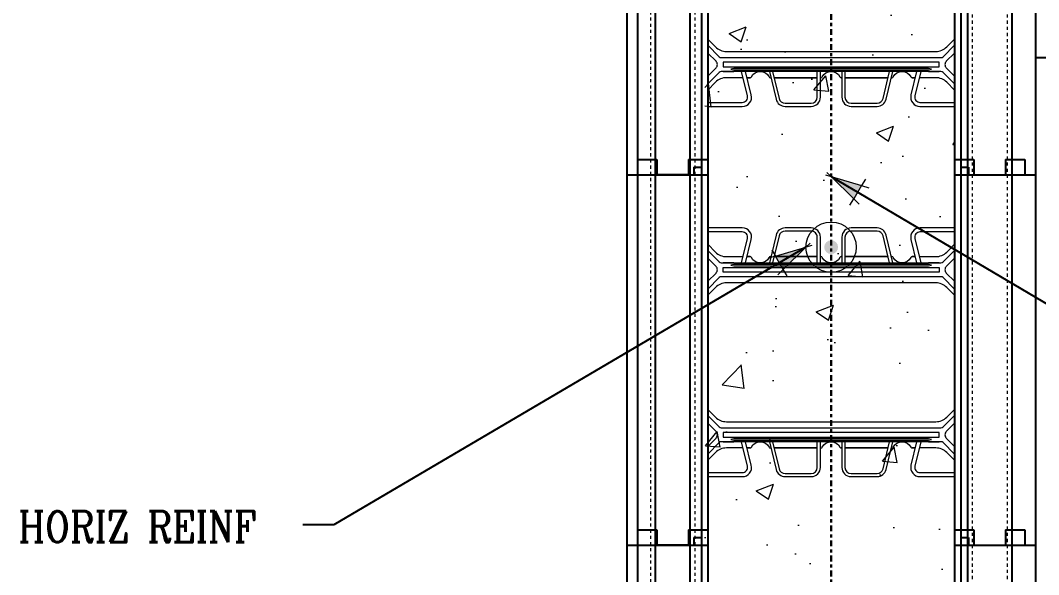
# Model space of a CAD drawing. Header units: inches. Extents: x -106.5 to -32.3, y 209.8 to 294.3.
# Drawn here: x -102.32 to -69.32, y 243.86 to 261.83 of the extents above; entities that cross this region are included whole.
import ezdxf

# ---------------------------------------------------------------- set-up
doc = ezdxf.new("R2010")
doc.units = ezdxf.units.IN
doc.header["$MEASUREMENT"] = 0
for name, pattern in [('CENTER', [2, 1.25, -0.25, 0.25, -0.25]), ('DASHED2', [0.375, 0.25, -0.125]), ('HIDDEN', [0.375, 0.25, -0.125])]:
    doc.linetypes.add(name, pattern=pattern)
for name, color, linetype, lineweight in [('A2 Hatch', 8, 'Continuous', 9), ('DETAILS', 7, 'Continuous', 13), ('DIM', 3, 'Continuous', 13), ('REBAR', 2, 'CENTER', 30)]:
    doc.layers.add(name, color=color, linetype=linetype, lineweight=lineweight)
doc.styles.add('ARCTEXT', font='arctext.shx', dxfattribs={"width": 0.85})
doc.styles.add('RomanC', font='romanc.shx', dxfattribs={"width": 0.85, "height": 5})
doc.dimstyles.new('ARCTEXT1-4', dxfattribs={"dimtxt": 4, "dimasz": 2, "dimexe": 2, "dimexo": 2, "dimgap": 2, "dimtad": 1, "dimdec": 4, "dimzin": 3, "dimdsep": 46, "dimlunit": 4, "dimtxsty": 'ARCTEXT', "dimblk": 'ARCHTICK', "dimcen": 2, "dimaunit": 1, "dimadec": 0, "dimazin": 0, "dimtfac": 1, "dimtdec": 4, "dimtmove": 2, "dimatfit": 3, "dimldrblk": 'arrow', "dimfxl": 0, "dimtolj": 1, "dimtzin": 0, "dimarcsym": 0})

# ---------------------------------------------------------------- blocks, each defined once
blk = doc.blocks.new('_ArchTick')
at = {"color": 0, "linetype": 'ByBlock', "const_width": 0.15}
blk.add_lwpolyline([(-0.5, -0.5), (0.5, 0.5)], dxfattribs=at)
blk = doc.blocks.new('arrow')
at = {"layer": 'DIM'}
blk.add_hatch(color=253, dxfattribs=at).paths.add_polyline_path([(-2, 0.5), (-2, -0.5), (0, 0)])
at = {"layer": 'DIM', "lineweight": 9}
for points in [[(-2, 0.9831764405007561), (-2, 0.5), (-2.46875, 0.6171875)], [(0.3742552490839444, 0.0935638122700766), (0, 0)], [(0.3742552490839444, -0.0935638122700766), (0, 0)], [(-2, -0.9831764405007561), (-2, -0.5), (-2.46875, -0.6171875)]]:
    blk.add_lwpolyline(points, dxfattribs=at)
at = {"layer": 'DIM', "lineweight": 15}
blk.add_lwpolyline([(0, 0), (-2, -0.5), (-2, 0.5), (0, 0)], dxfattribs=at)

msp = doc.modelspace()

# ---------------------------------------------------------------- hatches: boundary and pattern name
at = {"layer": 'A2 Hatch', "ltscale": 0.15}
h = msp.add_hatch(dxfattribs=at)
h.set_pattern_fill('AR-CONC', color=256, scale=0.8, style=0)
h.set_pattern_definition([(49.99999999999999, (-6462.453448994974, 1641.199042429756), (5.738081460806028, -0.5020170798607609), [0.6000000000000001, -6.600000000000001]), (355, (-6462.453448994974, 1641.199042429756), (-1.110010668904, 6.017537069600095), [0.48, -5.28]), (100.4514, (-6461.975275554973, 1641.157207709756), (4.628075053712172, 5.515516336487629), [0.5099215199999998, -5.609136895999997]), (46.18420000000001, (-6462.453448994974, 1642.799042429756), (8.537928389005156, -1.324152114632145), [0.9, -9.9]), (96.6356, (-6461.741955034973, 1642.688695973756), (7.477301644389627, 7.792942967203534), [0.7648823039999996, -8.413703999999994]), (351.1842, (-6462.453448994974, 1642.799042429756), (7.477295561069018, 7.792948807402597), [0.7200000000000001, -7.920000000000001]), (21, (-6461.653448994974, 1642.399042429756), (4.775256416947694, -3.220951125322711), [0.6000000000000001, -6.600000000000001]), (326.0000000000001, (-6461.653448994974, 1642.399042429756), (1.946522655372654, 5.801200360374825), [0.48, -5.28]), (71.4514, (-6461.255511130974, 1642.130629581756), (6.72178102865192, 2.580243973679619), [0.5099215200000001, -5.609136896]), (37.50000000000001, (-6462.453448994974, 1641.199042429756), (0.09727884253832536, 2.663150830650492), [0, -5.216, 0, -5.36, 0, -5.300000000000001]), (7.499999999999999, (-6462.453448994974, 1641.199042429756), (2.104556299537189, 3.155293695058882), [0, -3.056, 0, -5.096, 0, -2.02]), (327.5, (-6464.237448994974, 1641.199042429756), (4.270579489379273, -0.1804389738750384), [0, -2, 0, -6.24, 0, -8.28]), (317.5, (-6465.037448994974, 1641.199042429756), (4.66548935473909, 0.8008398586585411), [0, -2.6, 0, -4.144, 0, -5.88])])
h.paths.add_polyline_path([(-78.04227284207633, 291.1512644696313), (-80.02869239595935, 290.4775849239045), (-80.22869239595826, 233.4617929078313), (-77.35873194336824, 234.4351188349624), (-78.29477496016813, 237.1951464529052), (-73.6985808824557, 232.5989523751923), (-74.63462389925559, 235.3589799931351), (-72.02869239595753, 236.2427624488132), (-72.03298968345558, 268.8246777399522), (-74.03298968345558, 268.8246777399504), (-74.0329896834574, 292.5109832922276), (-75.3181647979655, 292.075125627804), (-74.38212178116379, 289.3150980098608), (-78.97831585887621, 293.9112920875737)])
h = msp.add_hatch(color=256, dxfattribs=at)
edge = h.paths.add_edge_path()
edge.add_arc((-76.04458326327773, 254.4759925114572), 0.2243383222039483, 0, 360)

# ---------------------------------------------------------------- linework, layer by layer
at = {"color": 1}
for p, q in [((-82.31958326327737, 269.3192884694649), (-82.31958326327737, 256.8192884694649)), ((-81.74458326327664, 269.3192884694649), (-81.74458326327664, 256.8192884694649)), ((-80.61958326327664, 269.3192884694649), (-80.61958326327664, 256.8192884694649)), ((-80.04458326327773, 269.3192884694649), (-80.04458326327773, 256.8192884694649)), ((-72.04458326327773, 269.3192884694649), (-72.04458326327773, 256.8192884694649)), ((-80.24458326327846, 269.0692884694649), (-80.24458326327846, 256.8192884694649)), ((-71.844583263277, 269.0692884694649), (-71.844583263277, 256.8192884694649)), ((-82.66958326327773, 268.8192884694649), (-82.66958326327773, 256.8192884694649)), ((-71.62958326327686, 268.8192884694649), (-71.62958326327686, 256.8192884694649)), ((-70.18458326327715, 268.8192884694649), (-70.18458326327715, 256.8192884694649)), ((-69.41958326327773, 268.8192884694649), (-69.41958326327773, 256.8192884694649)), ((-82.31958326327737, 257.3192884694649), (-81.69458326327737, 257.3192884694649)), ((-82.31958326327737, 257.3192884694649), (-82.31958326327737, 244.8192884694649)), ((-81.74458326327664, 257.3192884694649), (-81.74458326327664, 244.8192884694649)), ((-81.69458326327737, 257.3192884694649), (-81.69458326327737, 256.8192884694649)), ((-80.66958326327773, 257.3192884694649), (-80.66958326327955, 256.8192884694649)), ((-80.66958326327955, 257.3192884694649), (-80.04458326327955, 257.3192884694649)), ((-80.61958326327664, 257.3192884694649), (-80.61958326327664, 244.8192884694649)), ((-80.04458326327773, 257.3192884694649), (-80.04458326327773, 244.8192884694649)), ((-72.04458326327773, 257.3192884694649), (-72.04458326327773, 244.8192884694649)), ((-72.04458326327773, 257.3192884694649), (-71.41958326327773, 257.3192884694649)), ((-71.41958326327773, 257.3192884694649), (-71.41958326327773, 256.8192884694649)), ((-70.3945832632781, 257.3192884694649), (-70.3945832632781, 256.8192884694649)), ((-70.3945832632781, 257.3192884694649), (-69.7695832632781, 257.3192884694649)), ((-69.7695832632781, 257.3192884694649), (-69.7695832632781, 256.8192884694649)), ((-82.66958326327773, 256.8192884694649), (-80.04458326327773, 256.8192884694649)), ((-82.66958326327773, 256.8192884694649), (-82.66958326327773, 244.8192884694649)), ((-82.66958326327773, 256.8192884694649), (-80.49458326327664, 256.8192884694649)), ((-80.61958326327664, 256.8192884694649), (-81.74458326327846, 256.8192884694649)), ((-80.49458326327846, 257.0692884694649), (-80.49458326327846, 256.8192884694649)), ((-80.49458326327846, 257.0692884694649), (-80.24458326327846, 257.0692884694649)), ((-80.24458326327846, 257.0692884694649), (-80.24458326327846, 244.8192884694649)), ((-80.24458326327846, 256.8192884694649), (-80.04458326327955, 256.8192884694649)), ((-72.04458326327591, 256.8192884694649), (-69.41958326327773, 256.8192884694649)), ((-72.04458326327773, 256.8192884694649), (-71.844583263277, 256.8192884694649)), ((-71.844583263277, 257.0692884694649), (-71.844583263277, 244.8192884694649)), ((-71.844583263277, 257.0692884694649), (-71.594583263277, 257.0692884694649)), ((-71.62958326327686, 256.8192884694649), (-69.41958326327773, 256.8192884694649)), ((-71.62958326327686, 256.8192884694649), (-71.62958326327686, 244.8192884694649)), ((-71.594583263277, 257.0692884694649), (-71.594583263277, 256.8192884694649)), ((-70.18458326327715, 256.8192884694649), (-70.18458326327715, 244.8192884694649)), ((-69.41958326327773, 256.8192884694649), (-69.41958326327773, 244.8192884694649)), ((-82.31958326327737, 245.3192884694649), (-81.69458326327737, 245.3192884694649)), ((-82.31958326327737, 245.3192884694649), (-82.31958326327737, 232.9646468282676)), ((-81.74458326327664, 245.3192884694649), (-81.74458326327664, 233.1596538387634)), ((-81.69458326327737, 245.3192884694649), (-81.69458326327737, 244.8192884694649)), ((-80.66958326327773, 245.3192884694649), (-80.66958326327955, 244.8192884694649)), ((-80.66958326327955, 245.3192884694649), (-80.04458326327955, 245.3192884694649)), ((-80.61958326327664, 245.3192884694649), (-80.61958326327664, 233.329225152238)), ((-80.04458326327773, 245.3192884694649), (-80.04458326327773, 233.5242321627338)), ((-72.04458326327773, 245.3192884694649), (-72.04458326327773, 236.2373731783259)), ((-72.04458326327773, 245.3192884694649), (-71.41958326327773, 245.3192884694649)), ((-71.41958326327773, 245.3192884694649), (-71.41958326327773, 244.8192884694649)), ((-70.3945832632781, 245.3192884694649), (-70.3945832632781, 244.8192884694649)), ((-70.3945832632781, 245.3192884694649), (-69.7695832632781, 245.3192884694649)), ((-69.7695832632781, 245.3192884694649), (-69.7695832632781, 244.8192884694649)), ((-80.49458326327846, 245.0692884694649), (-80.49458326327846, 244.8192884694649)), ((-80.49458326327846, 245.0692884694649), (-80.24458326327846, 245.0692884694649)), ((-80.24458326327846, 245.0692884694649), (-80.24458326327664, 233.456403637344)), ((-71.844583263277, 245.0692884694649), (-71.844583263277, 236.3052017037157)), ((-71.844583263277, 245.0692884694649), (-71.594583263277, 245.0692884694649)), ((-71.594583263277, 245.0692884694649), (-71.594583263277, 244.8192884694649)), ((-82.66958326327773, 244.8192884694649), (-80.04458326327773, 244.8192884694649)), ((-82.66958326327773, 244.8192884694649), (-82.66958326327773, 232.8459469088357)), ((-82.66958326327773, 244.8192884694649), (-80.49458326327664, 244.8192884694649)), ((-80.61958326327664, 244.8192884694649), (-81.74458326327846, 244.8192884694649)), ((-80.24458326327846, 244.8192884694649), (-80.04458326327955, 244.8192884694649)), ((-72.04458326327591, 244.8192884694649), (-69.41958326327773, 244.8192884694649)), ((-72.04458326327773, 244.8192884694649), (-71.844583263277, 244.8192884694649)), ((-71.62958326327686, 244.8192884694649), (-69.41958326327773, 244.8192884694649)), ((-71.62958326327686, 244.8192884694649), (-71.62958326327686, 236.3781173685097)), ((-70.18458326327715, 244.8192884694649), (-70.18458326327715, 236.6562143226083)), ((-69.41958326327773, 244.8192884694649), (-69.41958326327591, 236.915658432224))]:
    msp.add_line(p, q, dxfattribs=at)
at = {"ltscale": 0.15}
for p, q in [((-69.41958326327773, 260.6192884694647), (-67.03958326327853, 260.6192884694647)), ((-81.69458326327737, 256.8192884694649), (-80.66958326327773, 256.8192884694649)), ((-81.69458326327737, 244.8192884694649), (-80.66958326327773, 244.8192884694649))]:
    msp.add_line(p, q, dxfattribs=at)
at = {"color": 1, "linetype": 'HIDDEN', "ltscale": 0.02}
for p, q in [((-82.31958326327737, 257.3192884694649), (-81.69458326327737, 257.3192884694649)), ((-81.69458326327737, 257.3192884694649), (-81.69458326327737, 256.8192884694649)), ((-80.66958326327773, 257.3192884694649), (-80.66958326327955, 256.8192884694649)), ((-80.66958326327955, 257.3192884694649), (-80.04458326327955, 257.3192884694649)), ((-72.04458326327591, 257.3192884694649), (-71.41958326327591, 257.3192884694649)), ((-71.41958326327591, 257.3192884694654), (-71.41958326327591, 256.8192884694649)), ((-70.39458326327446, 257.3192884694649), (-70.39458326327446, 256.8192884694649)), ((-70.39458326327446, 257.3192884694649), (-69.76958326327446, 257.3192884694649)), ((-69.76958326327446, 257.3192884694649), (-69.76958326327446, 256.8192884694649)), ((-82.31958326327737, 245.3192884694649), (-81.69458326327737, 245.3192884694649)), ((-81.69458326327737, 245.3192884694649), (-81.69458326327737, 244.8192884694649)), ((-80.66958326327773, 245.3192884694649), (-80.66958326327955, 244.8192884694649)), ((-80.66958326327955, 245.3192884694649), (-80.04458326327955, 245.3192884694649)), ((-72.04458326327591, 245.3192884694649), (-71.41958326327591, 245.3192884694649)), ((-71.41958326327591, 245.3192884694654), (-71.41958326327591, 244.8192884694649)), ((-70.39458326327446, 245.3192884694649), (-70.39458326327446, 244.8192884694649)), ((-70.39458326327446, 245.3192884694649), (-69.76958326327446, 245.3192884694649)), ((-69.76958326327446, 245.3192884694649), (-69.76958326327446, 244.8192884694649))]:
    msp.add_line(p, q, dxfattribs=at)
at = {"layer": 'A2 Hatch', "linetype": 'DASHED2', "ltscale": 0.15}
for p, q in [((-81.90458326327831, 269.3192884694649), (-81.90458326327831, 256.8192884694649)), ((-80.4595832632786, 269.3192884694649), (-80.45958326327678, 256.8192884694649)), ((-71.469583263277, 268.8192884694649), (-71.469583263277, 256.8192884694649)), ((-70.344583263277, 268.8192884694649), (-70.344583263277, 256.8192884694649)), ((-81.90458326327831, 257.3192884694649), (-81.90458326327831, 244.8192884694649)), ((-80.4595832632786, 257.3192884694649), (-80.45958326327678, 244.8192884694649)), ((-71.469583263277, 256.8192884694649), (-71.469583263277, 244.8192884694649)), ((-70.344583263277, 256.8192884694649), (-70.344583263277, 244.8192884694649)), ((-81.90458326327831, 245.3192884694649), (-81.90458326327831, 233.1053910184519)), ((-80.4595832632786, 245.3192884694649), (-80.4595832632786, 233.38348797255)), ((-71.469583263277, 244.8192884694649), (-71.469583263277, 236.4323801888217)), ((-70.344583263277, 244.8192884694649), (-70.344583263277, 236.6019515022963))]:
    msp.add_line(p, q, dxfattribs=at)
at = {"layer": 'A2 Hatch', "ltscale": 0.15}
msp.add_circle((-76.04458326327773, 254.4759925114572), 0.8157720410317779, dxfattribs=at)
at = {"layer": 'DETAILS', "color": 6, "lineweight": 20}
for points in [[(-80.04458326327773, 261.2186569614755), (-79.79166138066836, 260.9657350788693, 0.1989123673777967), (-79.43810799007775, 260.8192884694649), (-76.04458326327591, 260.8192884694649), (-72.65105853647589, 260.8192884694649, 0.1989123673777968), (-72.29750514588528, 260.9657350788693), (-72.04458326327773, 261.2186569614728)], [(-80.04458326327773, 261.0186569614762), (-79.67450409314375, 260.6485777913458, 0.1989123673781765), (-79.60379341502636, 260.6192884694651), (-76.04458326327591, 260.6192884694651), (-72.4853731115291, 260.6192884694651, 0.1989123673781768), (-72.41466243340989, 260.6485777913458), (-72.04458326327773, 261.0186569614743)], [(-80.04458326327773, 260.0199199774502), (-79.77628078844106, 260.2882224522868, 0.4142135623745726), (-79.77628078844106, 260.5003544866436), (-80.04458326327773, 260.7686569614789)], [(-72.04458326327773, 260.7686569614771), (-72.31288573811258, 260.5003544866436, 0.4142135623745726), (-72.31288573811258, 260.2882224522868), (-72.04458326327773, 260.0199199774524)], [(-76.37466072701869, 259.969288469465, 0.279322065306064), (-76.33034049028907, 259.996142914285, -0.2793220653060734), (-76.04458326327773, 260.1692884694648), (-79.60379341502636, 260.1692884694648, 0.1989123673782988), (-79.67450409314375, 260.1399991475837), (-80.04458326327773, 259.7699199774529)], [(-80.04458326327773, 259.1692884694648), (-78.9238831304902, 259.1692884694648, 0.4853378929632635), (-78.7586192677191, 259.3791363760856), (-78.94913827354145, 260.1692884694648), (-79.54521477126224, 260.1692884694648), (-79.29521477126224, 260.1692884694648), (-79.19521477126187, 260.1692884694648)], [(-80.04458326327773, 259.0392884694647), (-78.9238831304902, 259.0392884694647, 0.4853378929632635), (-78.63224101971724, 259.4096083046784), (-78.81541272925466, 260.1692884694648)], [(-78.6740200550467, 259.969288469465), (-78.76718935367359, 259.969288469465), (-78.6740200550467, 259.969288469465, 0.2793220653054725), (-78.62969981831708, 259.996142914285, -0.6059183769079624), (-78.05818536333578, 259.9961429147861, 0.279322065306064), (-78.01386512756659, 259.969288469465)], [(-78.0439192045215, 260.1692884694648), (-77.82683689674383, 259.268968634251, 0.3464949689054692), (-77.53519478597087, 259.0392884694647), (-76.69283002564413, 259.0392884694647, 0.414213562373095), (-76.39283002564304, 259.3392884694649), (-76.39283002564304, 260.1692884694648)], [(-77.94105340122411, 260.1692884694648), (-77.7296228598189, 259.2924085793225, 0.3464949689054692), (-77.53519478597087, 259.1392884694646), (-76.69283002564413, 259.1392884694651, 0.414213562373095), (-76.4928300256434, 259.3392884694649), (-76.4928300256434, 260.1692884694648)], [(-72.04458326327773, 259.7699199774552), (-72.41466243340989, 260.1399991475837, 0.1989123673782988), (-72.4853731115291, 260.1692884694648), (-76.04458326327591, 260.1692884694653, -0.2793220653060733), (-75.75882603530596, 259.9961429147861, 0.279322065306064), (-75.71450579953677, 259.969288469465)], [(-75.6963365009106, 260.1692884694648), (-75.6963365009106, 259.3392884694649, 0.414213562373095), (-75.39633650091133, 259.0392884694647), (-74.55397174058277, 259.0392884694647, 0.3464949689054693), (-74.26232962981163, 259.268968634251), (-74.04524732203214, 260.1692884694648)], [(-75.59633650091206, 260.1692884694648), (-75.59633650091024, 259.3392884694649, 0.414213562373095), (-75.39633650091133, 259.1392884694651), (-74.55397174058277, 259.1392884694651, 0.3464949689054693), (-74.35954366673474, 259.2924085793225), (-74.14811312533135, 260.1692884694648)], [(-74.07530139898705, 259.969288469465, 0.279322065306064), (-74.03098116225743, 259.996142914285, -0.6059183769079624), (-73.45946670727614, 259.9961429147861, 0.2793220653054725), (-73.41514647150694, 259.969288469465), (-73.32197717288005, 259.969288469465), (-73.41514647150694, 259.969288469465)], [(-73.2737537973008, 260.1692884694648), (-73.4569255068364, 259.4096083046784, 0.4853378929632635), (-73.16528339606526, 259.0392884694647), (-72.04458326327773, 259.0392884694647)], [(-72.89395175529177, 260.1692884694648), (-72.7939517552914, 260.1692884694648), (-72.5439517552914, 260.1692884694648), (-73.14002825301219, 260.1692884694648), (-73.33054725883636, 259.3791363760861, 0.4853378929632635), (-73.16528339606526, 259.1692884694648), (-72.04458326327773, 259.1692884694648)], [(-78.90091489796038, 259.969288469465), (-79.43810799007593, 259.969288469465, 0.1989123673788306), (-79.79166138066836, 259.8228418600593), (-80.04458326327773, 259.5699199774513)], [(-72.04458326327773, 259.5699199774531), (-72.29750514588528, 259.8228418600593, 0.1989123673788307), (-72.6510585364777, 259.969288469465), (-73.18825162859326, 259.969288469465)], [(-78.81541272925466, 253.969288469465), (-78.63224101971724, 254.7289686342515, 0.4853378929632635), (-78.9238831304902, 255.0992884694651), (-80.04458326327955, 255.0992884694651)], [(-79.19521477126187, 253.969288469465), (-79.29521477126224, 253.969288469465), (-79.54521477126224, 253.969288469465), (-78.94913827354145, 253.969288469465), (-78.7586192677191, 254.7594405628438, 0.4853378929632635), (-78.9238831304902, 254.969288469465), (-80.04458326327955, 254.969288469465)], [(-76.39283002564304, 253.969288469465), (-76.39283002564304, 254.7992884694649, 0.414213562373095), (-76.69283002564413, 255.0992884694651), (-77.53519478597087, 255.0992884694651, 0.3464949689054692), (-77.82683689674383, 254.8696083046788), (-78.0439192045215, 253.969288469465)], [(-76.4928300256434, 253.969288469465), (-76.4928300256434, 254.7992884694649, 0.414213562373095), (-76.69283002564413, 254.9992884694647), (-77.53519478597087, 254.9992884694647, 0.3464949689054692), (-77.7296228598189, 254.8461683596074), (-77.94105340122411, 253.969288469465)], [(-74.04524732203214, 253.969288469465), (-74.26232962981163, 254.8696083046788, 0.3464949689054692), (-74.55397174058277, 255.0992884694651), (-75.39633650091133, 255.0992884694651, 0.414213562373095), (-75.6963365009106, 254.7992884694649), (-75.6963365009106, 253.969288469465)], [(-74.14811312533135, 253.969288469465), (-74.35954366673474, 254.8461683596074, 0.3464949689054692), (-74.55397174058277, 254.9992884694652), (-75.39633650091133, 254.9992884694647, 0.414213562373095), (-75.59633650091206, 254.7992884694649), (-75.59633650091206, 253.969288469465)], [(-72.04458326327773, 255.0992884694651), (-73.16528339606526, 255.0992884694651, 0.4853378929632634), (-73.4569255068364, 254.7289686342515), (-73.2737537973008, 253.969288469465)], [(-72.04458326327773, 254.969288469465), (-73.16528339606526, 254.969288469465, 0.4853378929632634), (-73.33054725883454, 254.7594405628442), (-73.14002825301219, 253.969288469465), (-72.5439517552914, 253.969288469465), (-72.7939517552914, 253.969288469465), (-72.89395175529177, 253.969288469465)], [(-80.04458326327773, 254.568656961479), (-79.79166138066836, 254.3157350788706, 0.1989123673788307), (-79.43810799007593, 254.1692884694648), (-78.90091489796038, 254.1692884694648)], [(-73.18825162859326, 254.1692884694648), (-72.6510585364777, 254.1692884694648, 0.1989123673788307), (-72.29750514588528, 254.3157350788706), (-72.04458326327955, 254.5686569614763)], [(-80.04458326327773, 254.3686569614769), (-79.67450409314375, 253.9985777913462, 0.1989123673782989), (-79.60379341502636, 253.969288469465), (-76.04458326327773, 253.9692884694645, -0.2793220653060733), (-76.33034049124768, 254.1424340241437, 0.279322065306064), (-76.37466072701869, 254.1692884694648)], [(-78.01386512756659, 254.1692884694648, 0.279322065306064), (-78.05818536429621, 254.1424340246449, -0.6059183769079624), (-78.6296998192775, 254.1424340241437, 0.2793220653054725), (-78.6740200550467, 254.1692884694648), (-78.76718935367359, 254.1692884694648), (-78.6740200550467, 254.1692884694648)], [(-75.71450579953677, 254.1692884694648, 0.279322065306064), (-75.75882603626457, 254.1424340246449, -0.2793220653060733), (-76.04458326327591, 253.969288469465), (-72.4853731115291, 253.969288469465, 0.1989123673782991), (-72.41466243340989, 253.9985777913462), (-72.04458326327955, 254.3686569614742)], [(-73.41514647150694, 254.1692884694648), (-73.32197717288005, 254.1692884694648), (-73.41514647150694, 254.1692884694648, 0.2793220653054727), (-73.45946670823656, 254.1424340246449, -0.6059183769079625), (-74.03098116321786, 254.1424340241437, 0.279322065306064), (-74.07530139898705, 254.1692884694648)], [(-80.04458326327773, 253.369919977451), (-79.77628078844106, 253.6382224522863, 0.4142135623745726), (-79.77628078844106, 253.850354486643), (-80.04458326327955, 254.1186569614801)], [(-72.04458326327955, 254.1186569614779), (-72.31288573811258, 253.850354486643, 0.4142135623745726), (-72.31288573811258, 253.6382224522863), (-72.04458326327773, 253.3699199774537)], [(-72.04458326327955, 253.119919977456), (-72.41466243340989, 253.489999147584, 0.1989123673781766), (-72.4853731115291, 253.5192884694647), (-76.04458326327773, 253.5192884694647), (-79.60379341502636, 253.5192884694647, 0.1989123673781765), (-79.67450409314375, 253.489999147584), (-80.04458326327773, 253.1199199774532)], [(-72.04458326327773, 252.9199199774575), (-72.29750514588528, 253.1728418600605, 0.1989123673777966), (-72.65105853647589, 253.3192884694649), (-76.04458326327773, 253.3192884694649), (-79.43810799007775, 253.3192884694649, 0.1989123673777966), (-79.79166138066836, 253.1728418600605), (-80.04458326327773, 252.9199199774539)], [(-80.04458326327773, 249.2186569614755), (-79.79166138066836, 248.9657350788693, 0.1989123673777967), (-79.43810799007775, 248.8192884694649), (-76.04458326327591, 248.8192884694649), (-72.65105853647589, 248.8192884694649, 0.1989123673777968), (-72.29750514588528, 248.9657350788693), (-72.04458326327773, 249.2186569614728)], [(-80.04458326327773, 249.0186569614761), (-79.67450409314375, 248.6485777913458, 0.1989123673781765), (-79.60379341502636, 248.6192884694651), (-76.04458326327591, 248.6192884694651), (-72.4853731115291, 248.6192884694651, 0.1989123673781768), (-72.41466243340989, 248.6485777913458), (-72.04458326327773, 249.0186569614743)], [(-80.04458326327773, 248.0199199774501), (-79.77628078844106, 248.2882224522868, 0.4142135623745726), (-79.77628078844106, 248.5003544866435), (-80.04458326327773, 248.7686569614789)], [(-72.04458326327773, 248.768656961477), (-72.31288573811258, 248.5003544866435, 0.4142135623745726), (-72.31288573811258, 248.2882224522868), (-72.04458326327773, 248.0199199774524)], [(-76.37466072701869, 247.969288469465, 0.279322065306064), (-76.33034049028907, 247.9961429142849, -0.2793220653060734), (-76.04458326327773, 248.1692884694648), (-79.60379341502636, 248.1692884694648, 0.1989123673782988), (-79.67450409314375, 248.1399991475837), (-80.04458326327773, 247.7699199774529)], [(-80.04458326327773, 247.1692884694648), (-78.9238831304902, 247.1692884694648, 0.4853378929632635), (-78.7586192677191, 247.3791363760856), (-78.94913827354145, 248.1692884694648), (-79.54521477126224, 248.1692884694648), (-79.29521477126224, 248.1692884694648), (-79.19521477126187, 248.1692884694648)], [(-80.04458326327773, 247.0392884694647), (-78.9238831304902, 247.0392884694647, 0.4853378929632635), (-78.63224101971724, 247.4096083046784), (-78.81541272925466, 248.1692884694648)], [(-78.90091489796038, 247.969288469465), (-79.43810799007593, 247.969288469465, 0.1989123673788306), (-79.79166138066836, 247.8228418600592), (-80.04458326327773, 247.5699199774512)], [(-78.6740200550467, 247.969288469465), (-78.76718935367359, 247.969288469465), (-78.6740200550467, 247.969288469465, 0.2793220653054725), (-78.62969981831708, 247.9961429142849, -0.6059183769079624), (-78.05818536333578, 247.9961429147861, 0.279322065306064), (-78.01386512756659, 247.969288469465)], [(-78.0439192045215, 248.1692884694648), (-77.82683689674383, 247.268968634251, 0.3464949689054692), (-77.53519478597087, 247.0392884694647), (-76.69283002564413, 247.0392884694647, 0.414213562373095), (-76.39283002564304, 247.3392884694649), (-76.39283002564304, 248.1692884694648)], [(-77.94105340122411, 248.1692884694648), (-77.7296228598189, 247.2924085793224, 0.3464949689054692), (-77.53519478597087, 247.1392884694646), (-76.69283002564413, 247.1392884694651, 0.414213562373095), (-76.4928300256434, 247.3392884694649), (-76.4928300256434, 248.1692884694648)], [(-72.04458326327773, 247.7699199774551), (-72.41466243340989, 248.1399991475837, 0.1989123673782988), (-72.4853731115291, 248.1692884694648), (-76.04458326327591, 248.1692884694653, -0.2793220653060733), (-75.75882603530596, 247.9961429147861, 0.279322065306064), (-75.71450579953677, 247.969288469465)], [(-75.6963365009106, 248.1692884694648), (-75.6963365009106, 247.3392884694649, 0.414213562373095), (-75.39633650091133, 247.0392884694647), (-74.55397174058277, 247.0392884694647, 0.3464949689054693), (-74.26232962981163, 247.268968634251), (-74.04524732203214, 248.1692884694648)], [(-75.59633650091206, 248.1692884694648), (-75.59633650091024, 247.3392884694649, 0.414213562373095), (-75.39633650091133, 247.1392884694651), (-74.55397174058277, 247.1392884694651, 0.3464949689054693), (-74.35954366673474, 247.2924085793224), (-74.14811312533135, 248.1692884694648)], [(-74.07530139898705, 247.969288469465, 0.279322065306064), (-74.03098116225743, 247.9961429142849, -0.6059183769079624), (-73.45946670727614, 247.9961429147861, 0.2793220653054725), (-73.41514647150694, 247.969288469465), (-73.32197717288005, 247.969288469465), (-73.41514647150694, 247.969288469465)], [(-73.2737537973008, 248.1692884694648), (-73.4569255068364, 247.4096083046784, 0.4853378929632635), (-73.16528339606526, 247.0392884694647), (-72.04458326327773, 247.0392884694647)], [(-72.89395175529177, 248.1692884694648), (-72.7939517552914, 248.1692884694648), (-72.5439517552914, 248.1692884694648), (-73.14002825301219, 248.1692884694648), (-73.33054725883636, 247.3791363760861, 0.4853378929632635), (-73.16528339606526, 247.1692884694648), (-72.04458326327773, 247.1692884694648)], [(-72.04458326327773, 247.5699199774531), (-72.29750514588528, 247.8228418600592, 0.1989123673788307), (-72.6510585364777, 247.969288469465), (-73.18825162859326, 247.969288469465)]]:
    msp.add_lwpolyline(points, format="xyb", dxfattribs=at)
for points in [[(-76.04458326327591, 260.3192884694649), (-72.5439517552914, 260.3192884694649), (-72.5439517552914, 260.469288469465), (-76.04458326327773, 260.469288469465), (-79.54521477126224, 260.469288469465), (-79.54521477126224, 260.3192884694649)], [(-77.99569582894043, 259.969288469465), (-78.01386512756659, 259.969288469465)], [(-76.4928300256434, 259.969288469465), (-77.89283002564486, 259.969288469465)], [(-76.39283002564304, 259.969288469465), (-76.37466072701869, 259.969288469465)], [(-75.6963365009106, 259.969288469465), (-75.71450579953677, 259.969288469465)], [(-75.59633650091024, 259.969288469465), (-74.1963365009106, 259.969288469465)], [(-74.09347069761321, 259.969288469465), (-74.07530139898705, 259.969288469465)], [(-77.99569582894043, 254.1692884694648), (-78.01386512756659, 254.1692884694648)], [(-76.4928300256434, 254.1692884694648), (-77.89283002564486, 254.1692884694648)], [(-76.39283002564304, 254.1692884694648), (-76.37466072701869, 254.1692884694648)], [(-75.6963365009106, 254.1692884694648), (-75.71450579953677, 254.1692884694648)], [(-75.59633650091024, 254.1692884694648), (-74.1963365009106, 254.1692884694648)], [(-74.09347069761321, 254.1692884694648), (-74.07530139898705, 254.1692884694648)], [(-76.04458326327591, 253.8192884694649), (-72.5439517552914, 253.8192884694649), (-72.5439517552914, 253.6692884694648), (-76.04458326327773, 253.6692884694648), (-79.54521477126224, 253.6692884694648), (-79.54521477126224, 253.8192884694649)], [(-76.04458326327591, 248.3192884694649), (-72.5439517552914, 248.3192884694649), (-72.5439517552914, 248.469288469465), (-76.04458326327773, 248.469288469465), (-79.54521477126224, 248.469288469465), (-79.54521477126224, 248.3192884694649)], [(-77.99569582894043, 247.969288469465), (-78.01386512756659, 247.969288469465)], [(-76.4928300256434, 247.969288469465), (-77.89283002564486, 247.969288469465)], [(-76.39283002564304, 247.969288469465), (-76.37466072701869, 247.969288469465)], [(-75.6963365009106, 247.969288469465), (-75.71450579953677, 247.969288469465)], [(-75.59633650091024, 247.969288469465), (-74.1963365009106, 247.969288469465)], [(-74.09347069761321, 247.969288469465), (-74.07530139898705, 247.969288469465)]]:
    msp.add_lwpolyline(points, close=True, dxfattribs=at)
for points in [[(-76.04458326327591, 260.219288469465), (-72.89395175529177, 260.219288469465), (-72.79622414841657, 260.2413780419643, 0.780776406404415), (-72.79622414841657, 260.2471988969651), (-72.89395175529177, 260.2692884694648), (-76.04458326327773, 260.2692884694648), (-79.19521477126187, 260.2692884694648), (-79.29294237813707, 260.2471988969651, 0.780776406404415), (-79.29294237813707, 260.2413780419643), (-79.19521477126187, 260.219288469465)], [(-76.04458326327773, 253.9192884694648), (-79.19521477126187, 253.9192884694648), (-79.29294237813707, 253.8971988969656, 0.780776406404415), (-79.29294237813707, 253.8913780419648), (-79.19521477126187, 253.8692884694651), (-76.04458326327591, 253.8692884694651), (-72.89395175529177, 253.8692884694651), (-72.79622414841657, 253.8913780419648, 0.780776406404415), (-72.79622414841657, 253.8971988969656), (-72.89395175529177, 253.9192884694648)], [(-76.04458326327591, 248.219288469465), (-72.89395175529177, 248.219288469465), (-72.79622414841657, 248.2413780419642, 0.780776406404415), (-72.79622414841657, 248.247198896965), (-72.89395175529177, 248.2692884694647), (-76.04458326327773, 248.2692884694647), (-79.19521477126187, 248.2692884694647), (-79.29294237813707, 248.247198896965, 0.780776406404415), (-79.29294237813707, 248.2413780419642), (-79.19521477126187, 248.219288469465)]]:
    msp.add_lwpolyline(points, format="xyb", close=True, dxfattribs=at)
at = {"layer": 'REBAR', "ltscale": 0.15}
msp.add_line((-76.04458326327773, 278.6054276061091), (-76.04458326327773, 234.9236746182077), dxfattribs=at)

# ---------------------------------------------------------------- texts
at = {"layer": 'DIM', "color": 3, "insert": (-102.394996078725, 245.9147752835147), "char_height": 1, "width": 22.68954545454545, "attachment_point": 1, "style": 'RomanC'}
msp.add_mtext('HORIZ REINF ', dxfattribs=at)

# ---------------------------------------------------------------- leaders
at = {"layer": 'DIM'}
for points in [[(-76.04458326327773, 256.7645511121584), (-56.23477766115144, 245.0524893086508), (-55.23477766115144, 245.0524893086508)], [(-76.8603553043086, 254.4759925114572), (-92.16526638003421, 245.4722102331675), (-93.16526638003421, 245.4722102331675)]]:
    msp.add_leader(points, dimstyle='ARCTEXT1-4', override={"dimasz": 0.5, "dimtad": 0}, dxfattribs=at)

doc.saveas('drawing.dxf')
